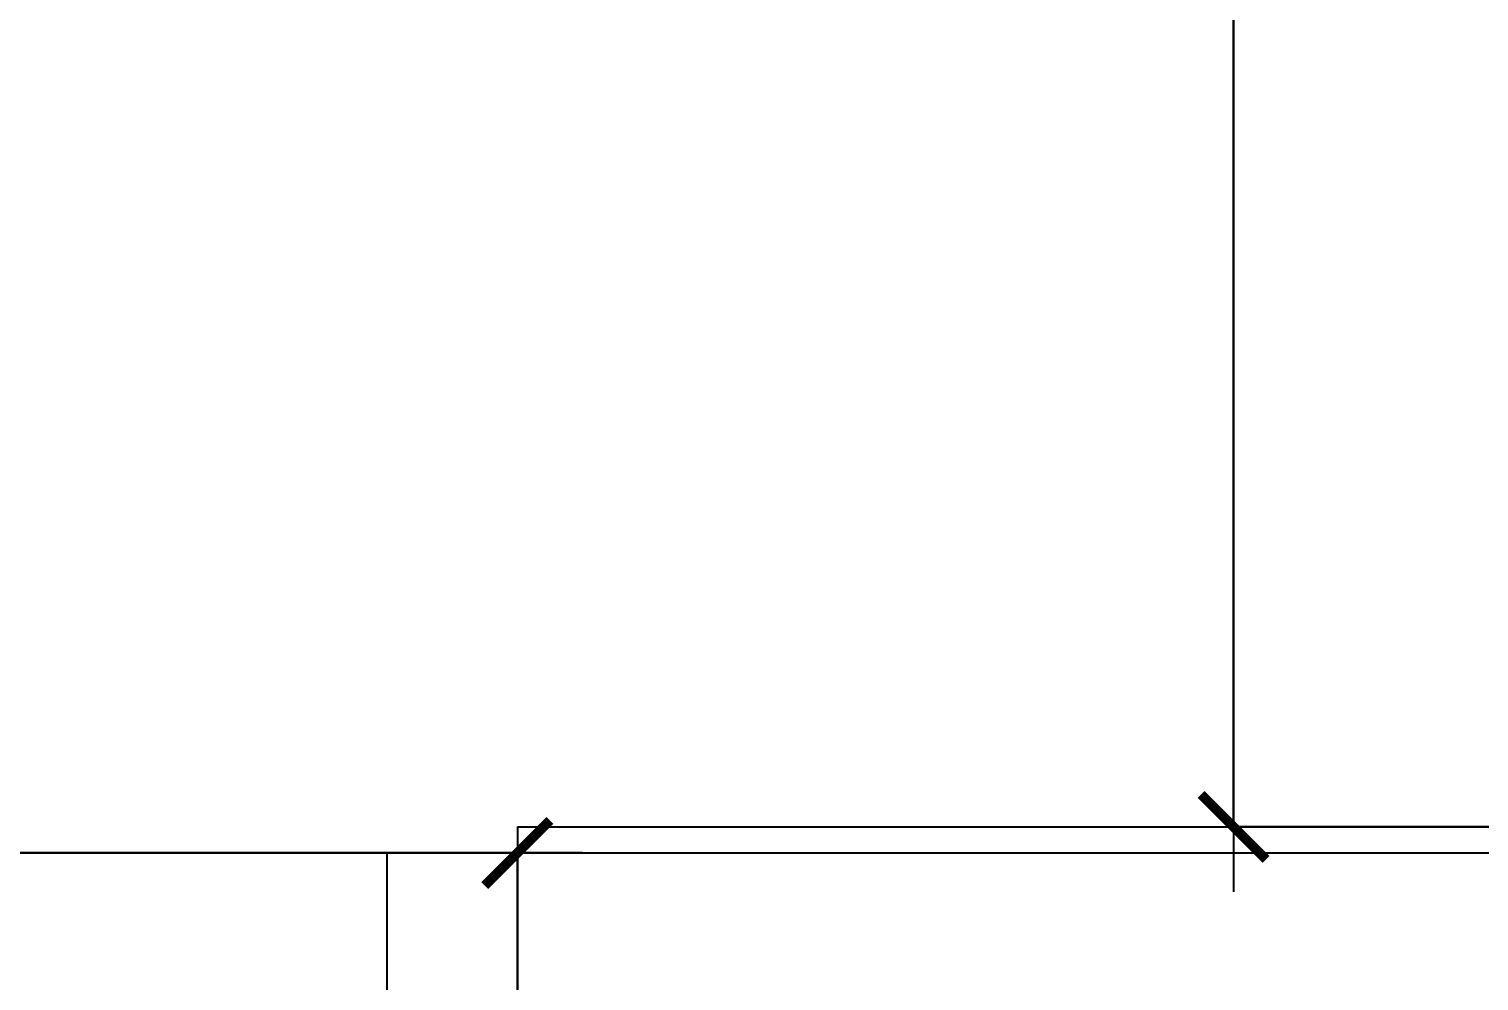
# Model space of a CAD drawing. Header units: millimetres. Extents: x -551172 to 232469, y -3435 to 261611.
# Drawn here: x 120116 to 120784, y 105446 to 105885 of the extents above; entities that cross this region are included whole.
import ezdxf

# ---------------------------------------------------------------- set-up
doc = ezdxf.new("R2010")
doc.units = ezdxf.units.MM
doc.header["$LTSCALE"] = 10
doc.header["$PDMODE"] = 3
doc.layers.get('DEFPOINTS').update_dxf_attribs({"color": 248})
for name, color, linetype in [('06-FUR', 6, 'Continuous'), ('C-FIN', 5, 'Continuous'), ('도면층2', 2, 'Continuous'), ('도면층4', 4, 'Continuous')]:
    doc.layers.add(name, color=color, linetype=linetype)
doc.styles.add('HY 울릉도 L', font='')
doc.styles.get('HY 울릉도 L').set_extended_font_data('HY울릉도L')
doc.dimstyles.new('30', dxfattribs={"dimscale": 30, "dimtxt": 2, "dimasz": 1, "dimexe": 1, "dimexo": 1, "dimgap": 1, "dimtad": 1, "dimdec": 0, "dimrnd": 0.05, "dimdsep": 46, "dimlunit": 6, "dimtxsty": 'HY 울릉도 L', "dimblk": 'ARCHTICK', "dimcen": 2.5, "dimdle": 1, "dimclrd": 133, "dimclre": 133, "dimclrt": 30, "dimadec": 0, "dimazin": 0, "dimtfac": 1, "dimtdec": 0, "dimtix": 1, "dimtmove": 2, "dimatfit": 3, "dimldrblk": 'ARCHTICK', "dimfxl": 1, "dimlwd": -1, "dimlwe": -1, "dimarcsym": 0})

# ---------------------------------------------------------------- blocks, each defined once
blk = doc.blocks.new('_ArchTick')
at = {"color": 0, "linetype": 'ByBlock', "const_width": 0.15}
blk.add_lwpolyline([(-0.5, -0.5), (0.5, 0.5)], dxfattribs=at)
blk = doc.blocks.new('*D914')
at = {"layer": '06-FUR', "color": 133, "transparency": 16777216}
blk.add_line((120371.38, 105505.3), (119511.38, 105505.3), dxfattribs=at)
at = {"layer": 'DEFPOINTS', "color": 0, "transparency": 16777216}
for p in [(119541.38, 105505.3), (119541.38, 105505.3), (120341.38, 105505.3)]:
    blk.add_point(p, dxfattribs=at)
at = {"layer": '06-FUR', "color": 133, "transparency": 16777216, "xscale": 30, "yscale": 30, "zscale": 30, "rotation": 180}
blk.add_blockref('_ArchTick', (119541.38, 105505.3), dxfattribs=at)
at = {"layer": '06-FUR', "color": 133, "transparency": 16777216, "xscale": 30, "yscale": 30, "zscale": 30}
blk.add_blockref('_ArchTick', (120341.38, 105505.3), dxfattribs=at)
at = {"layer": '06-FUR', "color": 30, "transparency": 16777216, "insert": (119941.38, 105566.6), "char_height": 60, "attachment_point": 5, "style": 'HY 울릉도 L'}
blk.add_mtext('800', dxfattribs=at)
blk = doc.blocks.new('*D932')
at = {"layer": '06-FUR', "color": 133, "transparency": 16777216}
for p, q in [((120671.38, 106823.3), (120671.38, 105487.3)), ((120701.38, 106793.3), (120701.38, 106793.3)), ((120701.38, 105517.3), (120701.38, 105517.3))]:
    blk.add_line(p, q, dxfattribs=at)
at = {"layer": 'DEFPOINTS', "color": 0, "transparency": 16777216}
for p in [(120671.38, 106793.3), (120671.38, 105517.3), (120671.38, 105517.3)]:
    blk.add_point(p, dxfattribs=at)
at = {"layer": '06-FUR', "color": 133, "transparency": 16777216, "xscale": 30, "yscale": 30, "zscale": 30}
for p, rotation in [((120671.38, 106793.3), 90), ((120671.38, 105517.3), 270)]:
    blk.add_blockref('_ArchTick', p, dxfattribs=dict(at, rotation=rotation))
at = {"layer": '06-FUR', "color": 30, "transparency": 16777216, "insert": (120605.44, 106155.3), "char_height": 60, "attachment_point": 5, "rotation": 90, "style": 'HY 울릉도 L'}
blk.add_mtext('1,276', dxfattribs=at)

msp = doc.modelspace()

# ---------------------------------------------------------------- linework, layer by layer
at = {"layer": '06-FUR'}
msp.add_lwpolyline([(120671.38, 106793.3), (121421.38, 106793.3), (121421.38, 105517.3), (120671.38, 105517.3)], close=True, dxfattribs=at)
at = {"layer": 'C-FIN'}
for q in [(121409.38, 105517.3), (120341.38, 105505.3)]:
    msp.add_line((120341.38, 105517.3), q, dxfattribs=at)
at = {"layer": '도면층2'}
for p, q in [((120341.38, 105505.3), (121421.38, 105505.3)), ((120341.38, 105405.3), (120341.38, 105505.3))]:
    msp.add_line(p, q, dxfattribs=at)
at = {"layer": '도면층4'}
for p, q in [((119541.38, 105505.3), (120341.38, 105505.3)), ((120341.38, 105505.3), (120341.38, 105355.3)), ((120341.38, 105355.3), (120341.38, 105505.3))]:
    msp.add_line(p, q, dxfattribs=at)
msp.add_lwpolyline([(120341.38, 105355.3), (120311.38, 105355.3), (120311.38, 105385.3), (120281.38, 105385.3), (120281.38, 105505.3), (120311.38, 105505.3), (120311.38, 105505.3), (120341.38, 105505.3), (120341.38, 105355.3)], dxfattribs=at)

# ---------------------------------------------------------------- dimensions: what is measured, and where the dimension line sits
at = {"layer": '06-FUR'}
dim = msp.add_linear_dim(base=(120671.38, 105517.3), p1=(120671.38, 106793.3), p2=(120671.38, 105517.3), angle=90, dimstyle='30', override={"dimfxl": 1.25}, dxfattribs=at)
dim.commit()
dim.dimension.update_dxf_attribs({"geometry": '*D932', "text_midpoint": (120605.44, 106155.3)})
dim = msp.add_linear_dim(base=(119541.38, 105505.3), p1=(120341.38, 105505.3), p2=(119541.38, 105505.3), dimstyle='30', override={"dimfxl": 1.25}, dxfattribs=at)
dim.commit()
dim.dimension.update_dxf_attribs({"geometry": '*D914', "text_midpoint": (119941.38, 105566.6)})

doc.saveas('drawing.dxf')
